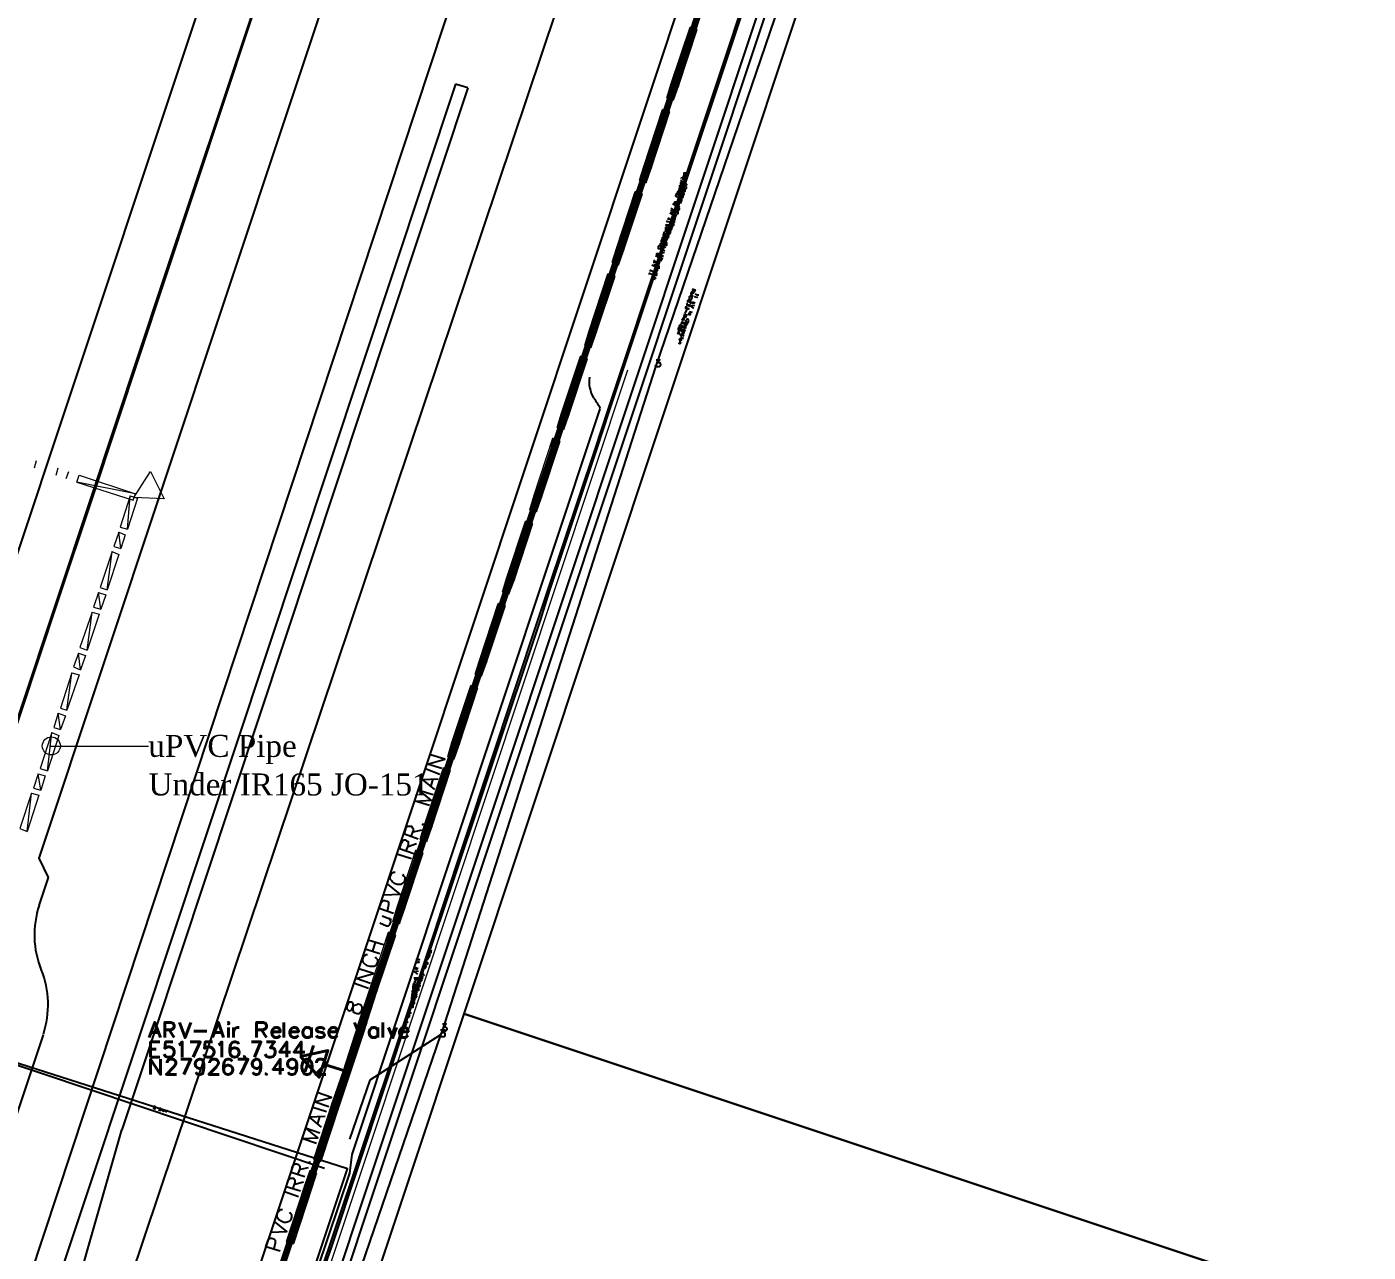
# Model space of a CAD drawing. Header units: inches. Extents: x 5 to 844, y 8 to 596.
# Drawn here: x 483.5 to 722.6, y 119.9 to 338.3 of the extents above; entities that cross this region are included whole.
import ezdxf

# ---------------------------------------------------------------- set-up
doc = ezdxf.new("R2010")
doc.units = ezdxf.units.IN
doc.header["$MEASUREMENT"] = 0
doc.layers.add('PDF_Geometry', color=7, linetype='Continuous')
doc.layers.add('PDF_Text', color=7, linetype='Continuous')
doc.styles.add('PDF Times New Roman', font='times.ttf')

msp = doc.modelspace()

# ---------------------------------------------------------------- linework, layer by layer
at = {"layer": 'PDF_Geometry', "lineweight": 25}
for points in [[(597.33, 591.67), (448.83, 145.68), (371.7, 106.98), (427.62, 274.76), (430.19, 282.47), (437.91, 279.9), (440.35, 287.61), (432.76, 290.19), (442.92, 321.04), (455.78, 359.61), (481.49, 436.75), (494.35, 475.32), (507.2, 513.89), (519.93, 552.46), (532.79, 591.03), (533.04, 591.67)], [(641.43, 591.67), (469.15, 70.85)], [(486.12, 67.9), (662, 591.67)], [(711.15, 112.49), (561.46, 162.39), (645.41, 414.77), (735.02, 384.94), (645.41, 414.77), (696.84, 569.04), (735.02, 556.32), (696.84, 569.04), (704.29, 591.67)], [(600.03, 311.01), (600.41, 310.76), (600.54, 310.88)], [(600.16, 311.27), (600.16, 311.4), (600.16, 311.27)], [(600.16, 310.76), (600.28, 311.01)], [(600.28, 311.27), (600.67, 311.14)], [(600.41, 311.66), (600.41, 311.53), (600.54, 311.53), (600.54, 311.4), (600.67, 311.4), (600.8, 311.4), (600.8, 311.53), (600.8, 311.66), (600.8, 311.78), (600.67, 311.78), (600.54, 311.78), (600.54, 311.66), (600.41, 311.66)], [(600.93, 311.91), (600.54, 312.04)], [(600.67, 312.04), (600.67, 312.17), (600.67, 312.3), (600.8, 312.3), (601.06, 312.3)], [(599.13, 308.31), (599.13, 308.18), (599.26, 308.18), (599.26, 308.06), (599.38, 308.06), (599.51, 308.06), (599.64, 308.06), (599.64, 308.18), (599.77, 308.31), (599.64, 308.31), (599.64, 308.44), (599.51, 308.44), (599.51, 308.57), (599.38, 308.57), (599.26, 308.57), (599.26, 308.44), (599.13, 308.31)], [(600.03, 308.57), (599.51, 308.7), (599.51, 308.83), (599.51, 308.96), (599.64, 308.96), (599.64, 309.08), (599.77, 309.08), (599.9, 308.96), (599.9, 308.83), (599.9, 308.7), (599.77, 308.7)], [(599.77, 309.21), (599.9, 309.6), (599.77, 309.6), (599.77, 309.47), (599.77, 309.34), (599.77, 309.21), (599.9, 309.21), (600.03, 309.34), (600.16, 309.47), (600.03, 309.6)], [(599.9, 309.86), (599.9, 309.98), (599.9, 310.11)], [(600.16, 309.73), (599.9, 309.86), (600.03, 309.86)], [(600.41, 310.5), (600.16, 310.63), (600.16, 310.5), (600.03, 310.5), (600.03, 310.37), (600.03, 310.24), (600.16, 310.24), (600.16, 310.11), (600.28, 310.11), (600.28, 310.24), (600.41, 310.24), (600.41, 310.37), (600.41, 310.5)], [(600.16, 308.57), (600.03, 308.44), (600.16, 308.44), (600.28, 308.31), (600.41, 308.31), (600.54, 308.31), (600.54, 308.44), (600.67, 308.44), (600.67, 308.57), (600.54, 308.7), (600.41, 308.7), (600.28, 308.7), (600.16, 308.7), (600.16, 308.57)], [(600.67, 308.7), (600.16, 308.83), (600.41, 308.44), (600.54, 308.96)], [(600.28, 309.08), (600.41, 309.34), (600.54, 309.08), (600.54, 309.21), (600.54, 309.34), (600.67, 309.34), (600.8, 309.21), (600.8, 309.08), (600.8, 308.96), (600.67, 308.83)], [(600.54, 309.73), (600.54, 309.6), (600.67, 309.47), (600.8, 309.47), (600.93, 309.47), (601.06, 309.6), (601.06, 309.73), (600.93, 309.86), (600.8, 309.86), (600.8, 309.98), (600.67, 309.98), (600.54, 309.86), (600.54, 309.73)], [(600.67, 310.24), (600.8, 310.63), (601.18, 310.11)], [(599.13, 306.51), (598.61, 306.77)], [(599.26, 306.77), (598.87, 306.9)], [(599, 306.9), (599, 307.03), (599, 307.16), (599.13, 307.16), (599.38, 307.16)], [(599.13, 305.74), (599.26, 306.13), (599.38, 305.87), (599.38, 306), (599.51, 306), (599.64, 306), (599.77, 306), (599.77, 305.87), (599.77, 305.74), (599.64, 305.74), (599.64, 305.61), (599.51, 305.61)], [(599.77, 306), (599.26, 306.13)], [(599.38, 306.51), (599.51, 306)], [(600.03, 306.9), (599.51, 307.03), (599.77, 306.64), (599.9, 307.16)], [(599.51, 306.26), (599.9, 306.38)], [(599.77, 307.67), (599.64, 307.41), (599.9, 307.28), (599.77, 307.41), (599.9, 307.41), (599.9, 307.54), (599.9, 307.67), (600.03, 307.67), (600.16, 307.67), (600.16, 307.54), (600.16, 307.41), (600.16, 307.28), (600.03, 307.28)], [(600.16, 306.9), (599.64, 307.16), (599.64, 307.41), (599.77, 307.41), (599.77, 307.54), (599.9, 307.54), (599.9, 307.41), (600.03, 307.41), (600.03, 307.28), (599.9, 307.03)], [(599.64, 306.26), (599.77, 306.77)], [(600.28, 307.54), (599.77, 307.8)], [(599.9, 308.06), (599.9, 308.31), (600.03, 308.06), (600.16, 308.18), (600.16, 308.31), (600.28, 308.31), (600.41, 308.18), (600.41, 308.06), (600.41, 307.93), (600.28, 307.93), (600.28, 307.8)], [(599.9, 308.18), (600.16, 307.67)], [(600.03, 307.8), (600.41, 308.06)], [(597.71, 303.43), (597.71, 303.56), (597.58, 303.68), (598.1, 303.56)], [(597.84, 303.94), (597.84, 304.07), (597.84, 304.2), (598.23, 303.94)], [(598.61, 304.84), (598.1, 305.1)], [(598.23, 305.61), (598.87, 305.61), (598.36, 306)], [(598.36, 305.36), (598.48, 304.97)], [(598.36, 303.56), (598.48, 303.94), (598.61, 303.68), (598.61, 303.81), (598.74, 303.81), (598.87, 303.81), (598.87, 303.68), (598.87, 303.56), (598.87, 303.43), (598.74, 303.43)], [(598.87, 303.17), (598.36, 303.3), (598.87, 303.43), (598.48, 303.81), (599, 303.68)], [(598.48, 305.1), (598.74, 305.23)], [(598.61, 304.07), (598.61, 304.2), (598.61, 304.33), (598.61, 304.46), (598.74, 304.46), (598.87, 304.46), (598.87, 304.33), (599, 303.94), (599.13, 304.33)], [(598.74, 304.07), (598.61, 304.2), (599.13, 304.07)], [(599.38, 304.71), (598.87, 304.84), (599.13, 304.46), (599.26, 304.84)], [(599.51, 305.36), (599, 305.48), (599.13, 305.74), (599.13, 305.87), (599.26, 305.87), (599.38, 305.87), (599.38, 305.74), (599.26, 305.36)], [(599, 305.23), (599.13, 305.48), (599.26, 305.23), (599.26, 305.36), (599.38, 305.48), (599.51, 305.48), (599.51, 305.36), (599.51, 305.23), (599.51, 305.1), (599.51, 304.97), (599.38, 304.97)], [(599, 304.58), (599.26, 305.23)], [(596.94, 301.63), (597.33, 301.5), (597.46, 301.63)], [(596.94, 301.37), (597.33, 301.24)], [(597.07, 302.01), (597.07, 302.01)], [(597.07, 301.5), (597.07, 301.76)], [(597.2, 302.01), (597.46, 301.88)], [(597.33, 302.4), (597.33, 302.27), (597.33, 302.14), (597.46, 302.14), (597.58, 302.14), (597.58, 302.27), (597.71, 302.27), (597.71, 302.4), (597.58, 302.53), (597.46, 302.53), (597.33, 302.53), (597.33, 302.4)], [(597.58, 302.78), (597.46, 302.91), (597.46, 303.04), (597.58, 303.04), (597.84, 303.04)], [(597.71, 302.66), (597.46, 302.78)], [(597.97, 300.73), (597.46, 300.98), (597.58, 301.24), (597.58, 301.37), (597.71, 301.37), (597.84, 301.37), (597.84, 301.24), (597.84, 301.11), (597.71, 300.86)], [(598.23, 301.37), (597.71, 301.63), (598.23, 301.63), (597.84, 302.01), (598.36, 301.88)], [(597.97, 302.53), (597.97, 302.4), (598.1, 302.27), (598.23, 302.27), (598.36, 302.14), (598.48, 302.27), (598.48, 302.4), (598.48, 302.53), (598.36, 302.66), (598.23, 302.66), (598.1, 302.66), (597.97, 302.53)], [(598.61, 302.53), (598.1, 302.66), (598.23, 302.91), (598.23, 303.04), (598.36, 303.04), (598.48, 303.04), (598.48, 302.91), (598.36, 302.66)], [(598.23, 303.04), (598.23, 302.91), (598.36, 302.91), (598.48, 303.04), (598.48, 303.17), (598.61, 303.17), (598.74, 303.17), (598.74, 303.04), (598.74, 302.91), (598.61, 302.78), (598.48, 302.78), (598.36, 302.91), (598.36, 303.04), (598.48, 303.17), (598.36, 303.3), (598.23, 303.3), (598.23, 303.17), (598.23, 303.04)], [(596.04, 299.06), (596.04, 298.93), (596.04, 298.8), (596.17, 298.8), (596.3, 298.8), (596.43, 298.8), (596.56, 298.93), (596.56, 299.06), (596.56, 299.19), (596.43, 299.19), (596.3, 299.31), (596.17, 299.31), (596.04, 299.19), (596.04, 299.06)], [(596.3, 299.44), (596.81, 299.31)], [(596.43, 299.44), (596.43, 299.57), (596.43, 299.7), (596.56, 299.83), (596.68, 299.7), (596.68, 299.57), (596.68, 299.44), (596.56, 299.31)], [(596.68, 299.96), (596.81, 300.34), (596.68, 300.34), (596.56, 300.21), (596.56, 300.08), (596.68, 299.96), (596.81, 299.96), (596.94, 300.08), (596.94, 300.21), (596.94, 300.34)], [(597.07, 300.47), (596.68, 300.6)], [(596.81, 300.47), (596.81, 300.6), (596.81, 300.73), (596.81, 300.86)], [(596.81, 298.93), (596.94, 299.44), (597.33, 298.93)], [(597.07, 301.24), (596.94, 301.24), (596.94, 301.11), (596.94, 300.98), (596.94, 300.86), (597.07, 300.86), (597.2, 300.98), (597.2, 301.11), (597.2, 301.24)], [(597.07, 299.7), (597.07, 299.57), (597.2, 299.44), (597.33, 299.44), (597.46, 299.44), (597.58, 299.44), (597.58, 299.57), (597.58, 299.7), (597.58, 299.83), (597.46, 299.96), (597.33, 299.96), (597.2, 299.96), (597.2, 299.83), (597.07, 299.83), (597.07, 299.7)], [(597.46, 300.08), (597.71, 300.6)], [(595.14, 296.36), (595.66, 296.36), (595.27, 296.74)], [(596.04, 297.26), (595.53, 297.51)], [(596.04, 297.51), (595.78, 297.64), (595.78, 297.77), (595.78, 297.9), (595.91, 297.9), (596.17, 297.9)], [(596.3, 296.87), (596.17, 296.87), (596.17, 297), (596.17, 297.13), (596.3, 297.13), (596.43, 297.13), (596.43, 297), (596.56, 296.61), (596.81, 297.13)], [(596.81, 297.26), (596.3, 297.39), (596.43, 297.77)], [(596.56, 298.03), (596.56, 298.16), (597.07, 298.03)], [(596.56, 297.39), (596.68, 297.64)], [(596.81, 298.41), (596.81, 298.54), (596.68, 298.67), (597.2, 298.41)], [(596.81, 297.26), (596.94, 297.64)], [(594.5, 294.17), (594.5, 294.3), (594.5, 294.43), (595.01, 294.17)], [(594.63, 294.69), (594.63, 294.81), (594.63, 294.94), (595.14, 294.69)], [(595.4, 295.59), (594.88, 295.84)], [(595.14, 295.97), (595.27, 295.59)], [(595.14, 294.04), (595.78, 294.04), (595.27, 294.3), (595.78, 294.3), (595.4, 294.69)], [(595.27, 295.84), (595.53, 295.97)], [(595.91, 294.56), (595.4, 294.81), (595.53, 295.07), (595.66, 295.2), (595.78, 295.07), (595.78, 294.94), (595.66, 294.69)], [(596.17, 295.2), (595.66, 295.46), (595.66, 295.59), (595.78, 295.71), (595.91, 295.71), (596.04, 295.71), (596.17, 295.71), (596.17, 295.59), (596.17, 295.46), (596.17, 295.2)], [(595.78, 294.94), (596.04, 295.07)], [(596.17, 295.97), (596.3, 296.49)], [(595.53, 293.27), (595.01, 293.4)], [(595.14, 293.79), (595.27, 293.27)], [(595.27, 293.53), (595.66, 293.66)], [(601.83, 289.41), (601.83, 289.54), (601.7, 289.54), (601.57, 289.41), (601.57, 289.29), (601.44, 289.29), (601.31, 289.29), (601.31, 289.41), (601.31, 289.54), (601.44, 289.67), (601.57, 289.67), (601.57, 289.54), (601.7, 289.54), (601.7, 289.41), (601.57, 289.29), (601.7, 289.16), (601.83, 289.16), (601.83, 289.29), (601.83, 289.41)], [(602.08, 289.93), (602.08, 290.06), (602.08, 290.19), (601.96, 290.19), (601.83, 290.19), (601.7, 290.19), (601.57, 290.19), (601.57, 290.06), (601.57, 289.93), (601.7, 289.8), (601.83, 289.8), (601.96, 289.8), (602.08, 289.93)], [(601.83, 291.09), (602.34, 290.83), (601.83, 290.83), (602.21, 290.31), (601.7, 290.57)], [(602.08, 291.6), (602.6, 291.47), (602.47, 291.21), (602.47, 291.09), (602.34, 291.09), (602.21, 291.21), (602.21, 291.34), (602.34, 291.6)], [(602.86, 290.19), (602.98, 290.06), (602.47, 290.19)], [(603.11, 290.7), (603.11, 290.57), (603.11, 290.44), (602.6, 290.7)], [(600.54, 287.1), (601.06, 286.97), (600.93, 286.71), (600.93, 286.59), (600.8, 286.59), (600.67, 286.59), (600.67, 286.71), (600.8, 287.1)], [(601.06, 287.87), (600.8, 287.23)], [(601.44, 288.26), (601.44, 288), (601.31, 288.13), (601.18, 288.13), (601.18, 288), (601.06, 288), (600.93, 288.13), (600.93, 288.26), (600.93, 288.39), (601.06, 288.39), (601.06, 288.51)], [(601.7, 288.9), (601.57, 288.51), (601.44, 288.77), (601.44, 288.64), (601.31, 288.64), (601.18, 288.64), (601.18, 288.77), (601.18, 288.9), (601.18, 289.03), (601.31, 289.03)], [(601.7, 287.36), (601.7, 287.23), (601.7, 287.1), (601.7, 286.97), (601.57, 286.97), (601.31, 287.1)], [(601.44, 287.36), (601.83, 287.23)], [(601.57, 287.61), (602.08, 287.49)], [(602.47, 288.64), (601.83, 288.51), (602.34, 288.13)], [(602.21, 289.16), (601.96, 289.03)], [(602.08, 289.29), (602.6, 289.16)], [(602.34, 288.9), (602.21, 289.29)], [(599.9, 284.14), (599.77, 284.27), (599.77, 284.4), (599.9, 284.53), (600.03, 284.53), (600.16, 284.53), (600.16, 284.4), (600.16, 284.27), (600.03, 284.14), (599.9, 284.14), (599.77, 284.14), (599.64, 284.27), (599.64, 284.4), (599.64, 284.53), (599.64, 284.66), (599.77, 284.66)], [(600.28, 284.91), (600.28, 285.04), (600.16, 285.17), (600.03, 285.17), (599.9, 285.17), (599.9, 285.04), (599.77, 285.04), (599.77, 284.91), (599.9, 284.79), (600.03, 284.79), (600.16, 284.79), (600.28, 284.79), (600.28, 284.91)], [(600.03, 285.56), (600.54, 285.43), (600.28, 285.81), (600.16, 285.3)], [(600.54, 286.2), (600.16, 286.07)], [(600.28, 286.46), (600.8, 286.33)], [(600.67, 285.94), (600.54, 286.46)], [(600.8, 284.91), (600.67, 284.53), (600.8, 284.53), (600.93, 284.66), (600.93, 284.79), (600.93, 284.91), (600.8, 284.91), (600.67, 284.91), (600.54, 284.91), (600.54, 284.79), (600.54, 284.66)], [(600.67, 285.69), (601.18, 285.43), (601.06, 285.43)], [(601.18, 285.43), (601.18, 285.3), (601.06, 285.3), (601.06, 285.17), (600.93, 285.17), (600.8, 285.17), (600.8, 285.3), (600.8, 285.43), (600.8, 285.56), (600.93, 285.56)], [(601.57, 285.94), (601.44, 286.07), (601.31, 286.2), (601.18, 286.2), (601.06, 286.07), (600.93, 285.94), (600.93, 285.81), (601.06, 285.81), (601.06, 285.69), (601.18, 285.69), (601.31, 285.69), (601.44, 285.69), (601.44, 285.81), (601.57, 285.94)], [(599.38, 283.76), (599.9, 283.63), (599.64, 284.01), (599.51, 283.5)], [(599.9, 282.21), (600.03, 282.09), (600.03, 281.96), (599.9, 281.83), (599.64, 281.96)], [(600.16, 282.6), (600.16, 282.73), (600.03, 282.73), (599.9, 282.73), (599.77, 282.6), (599.9, 282.47), (599.9, 282.34), (600.03, 282.34), (600.16, 282.47), (600.16, 282.6)], [(599.77, 282.21), (600.03, 282.21)], [(600.67, 283.24), (600.16, 283.37), (600.03, 283.37), (600.03, 283.24)], [(600.28, 282.99), (600.03, 282.99)], [(600.16, 283.76), (600.54, 283.63), (600.54, 283.76), (600.67, 283.76), (600.67, 283.89), (600.54, 284.01), (600.41, 284.01), (600.28, 284.01), (600.28, 283.89), (600.28, 283.76), (600.28, 283.63)], [(600.41, 284.4), (600.8, 284.4)], [(600.54, 283.37), (600.41, 283.11)], [(600.54, 282.86), (600.41, 282.86), (600.54, 282.86)], [(600.67, 284.4), (600.8, 284.27), (600.8, 284.14), (600.67, 284.14)], [(557.47, 206.1), (554.9, 206.88), (557.99, 207.78), (555.42, 208.55)], [(557.47, 206.1), (554.9, 206.88), (557.99, 207.78), (555.42, 208.55)], [(557.09, 205.08), (554.64, 205.98)], [(557.09, 205.08), (554.64, 205.98)], [(556.19, 202.38), (554, 204.18), (556.83, 204.3)], [(556.19, 202.38), (554, 204.18), (556.83, 204.3)], [(555.54, 203.02), (555.93, 204.3)], [(555.54, 203.02), (555.93, 204.3)], [(555.29, 199.55), (552.72, 200.32), (555.54, 200.45), (553.36, 202.25), (555.93, 201.48)], [(555.29, 199.55), (552.72, 200.32), (555.54, 200.45), (553.36, 202.25), (555.93, 201.48)], [(553.87, 196.2), (554, 196.08), (554.13, 196.2), (554.13, 196.33)], [(553.87, 196.2), (554, 196.08), (554.13, 196.2), (554.13, 196.33)], [(553.23, 193.5), (550.79, 194.4), (551.04, 195.43), (551.3, 195.82), (551.56, 195.82), (551.82, 195.82), (552.07, 195.82), (552.2, 195.56), (552.33, 195.43), (552.33, 195.05), (551.94, 194.02)], [(553.23, 193.5), (550.79, 194.4), (551.04, 195.43), (551.3, 195.82), (551.56, 195.82), (551.82, 195.82), (552.07, 195.82), (552.2, 195.56), (552.33, 195.43), (552.33, 195.05), (551.94, 194.02)], [(552.2, 194.79), (553.87, 195.18)], [(552.2, 194.79), (553.87, 195.18)], [(552.46, 190.93), (549.89, 191.83), (550.27, 192.86), (550.53, 193.25), (550.66, 193.38), (550.92, 193.38), (551.17, 193.25), (551.43, 193.12), (551.43, 192.86), (551.43, 192.48), (551.04, 191.45)], [(552.46, 190.93), (549.89, 191.83), (550.27, 192.86), (550.53, 193.25), (550.66, 193.38), (550.92, 193.38), (551.17, 193.25), (551.43, 193.12), (551.43, 192.86), (551.43, 192.48), (551.04, 191.45)], [(551.43, 192.22), (552.97, 192.73)], [(551.43, 192.22), (552.97, 192.73)], [(552.07, 190.03), (549.63, 190.8)], [(552.07, 190.03), (549.63, 190.8)], [(549.12, 187.59), (548.86, 187.59), (548.6, 187.46), (548.34, 187.2), (548.22, 186.82), (548.22, 186.43), (548.47, 186.18), (548.6, 185.92), (548.99, 185.66), (549.5, 185.53), (549.89, 185.53), (550.27, 185.53), (550.53, 185.66), (550.79, 185.92), (550.92, 186.43), (550.92, 186.69), (550.66, 186.95), (550.53, 187.2)], [(549.12, 187.59), (548.86, 187.59), (548.6, 187.46), (548.34, 187.2), (548.22, 186.82), (548.22, 186.43), (548.47, 186.18), (548.6, 185.92), (548.99, 185.66), (549.5, 185.53), (549.89, 185.53), (550.27, 185.53), (550.53, 185.66), (550.79, 185.92), (550.92, 186.43), (550.92, 186.69), (550.66, 186.95), (550.53, 187.2)], [(547.19, 183.61), (550.02, 183.73), (547.83, 185.53)], [(547.19, 183.61), (550.02, 183.73), (547.83, 185.53)], [(548.86, 180.26), (546.29, 181.16), (546.67, 182.19), (546.93, 182.45), (547.06, 182.58), (547.32, 182.58), (547.7, 182.45), (547.96, 182.32), (547.96, 182.19), (547.96, 181.81), (547.7, 180.65)], [(548.86, 180.26), (546.29, 181.16), (546.67, 182.19), (546.93, 182.45), (547.06, 182.58), (547.32, 182.58), (547.7, 182.45), (547.96, 182.32), (547.96, 182.19), (547.96, 181.81), (547.7, 180.65)], [(546.42, 178.59), (547.57, 178.08), (547.96, 178.08), (548.22, 178.33), (548.34, 178.72), (548.34, 178.98), (548.09, 179.49)], [(546.42, 178.59), (547.57, 178.08), (547.96, 178.08), (548.22, 178.33), (548.34, 178.72), (548.34, 178.98), (548.09, 179.49)], [(546.8, 179.88), (548.47, 179.23)], [(546.8, 179.88), (548.47, 179.23)], [(544.49, 175.51), (547.06, 174.73)], [(544.49, 175.51), (547.06, 174.73)], [(545.13, 173.45), (545.64, 175.12)], [(545.13, 173.45), (545.64, 175.12)], [(544.23, 172.93), (543.97, 172.93), (543.72, 172.81), (543.46, 172.55), (543.33, 172.03), (543.33, 171.78), (543.46, 171.52), (543.72, 171.26), (544.1, 171.01), (544.62, 170.88), (545, 170.88), (545.39, 170.88), (545.64, 171.01), (545.9, 171.26), (546.03, 171.65), (546.03, 172.03), (545.77, 172.29), (545.64, 172.55)], [(544.23, 172.93), (543.97, 172.93), (543.72, 172.81), (543.46, 172.55), (543.33, 172.03), (543.33, 171.78), (543.46, 171.52), (543.72, 171.26), (544.1, 171.01), (544.62, 170.88), (545, 170.88), (545.39, 170.88), (545.64, 171.01), (545.9, 171.26), (546.03, 171.65), (546.03, 172.03), (545.77, 172.29), (545.64, 172.55)], [(546.42, 173.06), (543.97, 173.83)], [(546.42, 173.06), (543.97, 173.83)], [(553.36, 172.16), (553.36, 172.16), (553.49, 172.03), (552.84, 172.03)], [(555.16, 172.16), (554.64, 172.42)], [(554.9, 173.19), (555.03, 173.19), (554.9, 173.19)], [(555.16, 172.93), (555.03, 172.81), (554.9, 172.68), (555.03, 172.55), (555.16, 172.55), (555.29, 172.55), (555.29, 172.68), (555.29, 172.81)], [(555.03, 172.93), (555.42, 172.81)], [(555.16, 173.83), (555.67, 173.58)], [(555.16, 173.19), (555.42, 173.06)], [(555.42, 173.71), (555.29, 173.71), (555.29, 173.58), (555.29, 173.45), (555.29, 173.32), (555.42, 173.32), (555.54, 173.32), (555.54, 173.45), (555.54, 173.58), (555.54, 173.71)], [(544.74, 167.79), (542.17, 168.69), (545.26, 169.59), (542.82, 170.36)], [(544.74, 167.79), (542.17, 168.69), (545.26, 169.59), (542.82, 170.36)], [(553.23, 169.98), (552.59, 169.85), (553.1, 169.46)], [(552.72, 170.62), (553.23, 170.49)], [(552.97, 170.49), (552.72, 170.23)], [(553.23, 171.65), (553.36, 171.65), (553.36, 171.52), (552.84, 171.52)], [(553.1, 170.23), (552.84, 170.62)], [(553.74, 169.98), (554.39, 169.21)], [(554.64, 170.49), (554.13, 170.88), (554.77, 170.88)], [(554.39, 170.62), (554.52, 170.88)], [(554.64, 171.52), (554.52, 171.39), (554.52, 171.26), (554.64, 171.26), (554.77, 171.39), (554.77, 171.52), (554.9, 171.52), (554.9, 171.39), (554.9, 171.26), (554.77, 171.13)], [(544.36, 166.89), (541.92, 167.79)], [(544.36, 166.89), (541.92, 167.79)], [(552.72, 167.53), (552.72, 167.66), (552.59, 167.79), (552.46, 167.79), (552.46, 167.66), (552.33, 167.66), (552.33, 167.53), (552.33, 167.41), (552.46, 167.41), (552.59, 167.28), (552.59, 167.41), (552.72, 167.41), (552.72, 167.53)], [(552.46, 168.82), (553.1, 168.82), (552.97, 168.43), (552.84, 168.31), (552.72, 168.43), (552.72, 168.56), (552.72, 168.82)], [(552.46, 168.18), (552.84, 168.18)], [(552.59, 168.18), (552.72, 168.18), (552.72, 168.05), (552.72, 167.92)], [(553.23, 167.92), (553.62, 167.79), (553.74, 167.92)], [(553.36, 167.53), (553.23, 167.53), (553.23, 167.41), (553.23, 167.28), (553.23, 167.15), (553.36, 167.15), (553.49, 167.28), (553.62, 167.41), (553.49, 167.53)], [(553.36, 167.79), (553.36, 168.05)], [(553.62, 168.18), (553.74, 168.56), (553.62, 168.56), (553.49, 168.43), (553.49, 168.31), (553.49, 168.18), (553.62, 168.18), (553.74, 168.18), (553.87, 168.31), (553.87, 168.43)], [(553.62, 169.21), (554.13, 168.95)], [(553.87, 169.08), (553.74, 169.08), (553.74, 168.95), (553.74, 168.82), (553.74, 168.69), (553.87, 168.69), (554, 168.69), (554, 168.82), (554, 168.95), (554, 169.08)], [(552.33, 165.48), (552.33, 165.09), (552.46, 165.09), (552.46, 165.22), (552.46, 165.35), (552.33, 165.35), (552.33, 165.48), (552.2, 165.48), (552.2, 165.35), (552.07, 165.35), (552.07, 165.22), (552.07, 165.09), (552.2, 165.09)], [(552.72, 167.15), (552.2, 167.15)], [(552.59, 166.38), (552.46, 166.51), (552.33, 166.51), (552.2, 166.51), (552.2, 166.38), (552.2, 166.25), (552.33, 166.25), (552.33, 166.12), (552.46, 166.12), (552.59, 166.25), (552.59, 166.38)], [(552.46, 165.61), (552.46, 165.73), (552.46, 165.86), (552.46, 165.99), (552.46, 165.86), (552.33, 165.86), (552.33, 165.73), (552.33, 165.61), (552.2, 165.61), (552.2, 165.73), (552.2, 165.86), (552.2, 165.99)], [(552.59, 167.15), (552.59, 167.02), (552.72, 167.02), (552.59, 166.89), (552.59, 166.76), (552.46, 166.76), (552.33, 166.76), (552.33, 166.89), (552.33, 167.02), (552.33, 167.15)], [(552.33, 164.83), (552.33, 164.96), (552.46, 164.96), (552.46, 165.09), (552.59, 165.09), (552.72, 164.96)], [(552.59, 165.99), (552.97, 165.86), (553.1, 165.99)], [(552.72, 165.61), (552.59, 165.61), (552.59, 165.48), (552.59, 165.35), (552.72, 165.35), (552.72, 165.48), (552.84, 165.61), (552.97, 165.61), (552.97, 165.48), (552.84, 165.35), (552.84, 165.22), (552.72, 165.22)], [(552.72, 165.86), (552.72, 166.12)], [(552.84, 166.25), (552.84, 166.38), (552.84, 166.51)], [(553.1, 166.12), (552.84, 166.25), (552.97, 166.25)], [(552.97, 166.63), (553.23, 166.63), (553.36, 166.63), (553.36, 166.76), (553.36, 166.89), (553.1, 167.02)], [(540.5, 163.68), (540.5, 163.29), (540.76, 163.03), (541.02, 162.91), (541.27, 163.03), (541.4, 163.16), (541.66, 163.68), (541.92, 163.93), (542.3, 164.06), (542.56, 164.19), (542.94, 164.06), (543.07, 163.81), (543.2, 163.68), (543.2, 163.29), (543.07, 162.78), (542.82, 162.52), (542.69, 162.39), (542.3, 162.39), (542.04, 162.52), (541.79, 162.65), (541.66, 163.03), (541.66, 163.42), (541.66, 163.93), (541.66, 164.19), (541.4, 164.45), (541.14, 164.45), (540.89, 164.45), (540.63, 164.06), (540.5, 163.68)], [(540.5, 163.68), (540.5, 163.29), (540.76, 163.03), (541.02, 162.91), (541.27, 163.03), (541.4, 163.16), (541.66, 163.68), (541.92, 163.93), (542.3, 164.06), (542.56, 164.19), (542.94, 164.06), (543.07, 163.81), (543.2, 163.68), (543.2, 163.29), (543.07, 162.78), (542.82, 162.52), (542.69, 162.39), (542.3, 162.39), (542.04, 162.52), (541.79, 162.65), (541.66, 163.03), (541.66, 163.42), (541.66, 163.93), (541.66, 164.19), (541.4, 164.45), (541.14, 164.45), (540.89, 164.45), (540.63, 164.06), (540.5, 163.68)], [(551.3, 162.52), (551.94, 162.52), (551.56, 162.91)], [(552.07, 164.06), (551.94, 164.06), (551.94, 163.93), (551.82, 163.93), (551.82, 163.81), (551.82, 163.68), (551.94, 163.55), (552.07, 163.55), (552.2, 163.55), (552.33, 163.55), (552.33, 163.68), (552.33, 163.81), (552.33, 163.93)], [(552.59, 164.45), (551.94, 164.45)], [(552.33, 164.45), (552.33, 164.58), (552.33, 164.71), (552.33, 164.83), (552.2, 164.83), (552.07, 164.83), (552.07, 164.71), (552.07, 164.58), (552.07, 164.45)], [(552.2, 164.32), (552.2, 164.19), (552.33, 164.19), (552.46, 164.19), (552.59, 164.32), (552.59, 164.45), (552.46, 164.45), (552.46, 164.58), (552.33, 164.58), (552.2, 164.45), (552.2, 164.32)], [(552.72, 164.71), (552.33, 164.83), (552.46, 164.71)], [(511.7, 12.87), (561.46, 162.39), (711.15, 112.49)], [(550.79, 160.33), (550.79, 160.46), (550.79, 160.59), (551.17, 160.33)], [(550.92, 160.85), (550.92, 160.98), (550.92, 161.11), (551.43, 160.85)], [(551.69, 161.75), (551.17, 162.01)], [(551.43, 162.13), (551.56, 161.75)], [(551.56, 162.01), (551.82, 162.13)], [(537.29, 145.81), (534.72, 146.71), (537.8, 147.48), (535.23, 148.38)], [(537.29, 145.81), (534.72, 146.71), (537.8, 147.48), (535.23, 148.38)], [(506.17, 145.81), (506.17, 145.81), (506.17, 145.94), (506.3, 145.94), (506.43, 145.81), (506.43, 145.68), (506.3, 145.68), (506.05, 145.55), (506.43, 145.42)], [(507.07, 145.68), (507.07, 145.16), (507.33, 145.55), (507.33, 145.16), (507.59, 145.42)], [(507.59, 145.04), (507.85, 145.29), (507.97, 144.91)], [(507.72, 145.16), (507.97, 145.04)], [(508.23, 145.29), (508.36, 145.04), (508.62, 145.16)], [(508.36, 145.04), (508.23, 144.78)], [(536, 142.21), (533.82, 144.01), (536.64, 144.14)], [(536, 142.21), (533.82, 144.01), (536.64, 144.14)], [(536.9, 144.91), (534.46, 145.68)], [(536.9, 144.91), (534.46, 145.68)], [(535.36, 142.85), (535.74, 144.01)], [(535.36, 142.85), (535.74, 144.01)], [(535.1, 139.25), (532.53, 140.15), (535.36, 140.28), (533.17, 142.08), (535.74, 141.18)], [(535.1, 139.25), (532.53, 140.15), (535.36, 140.28), (533.17, 142.08), (535.74, 141.18)], [(533.04, 133.34), (530.6, 134.11), (530.86, 135.26), (531.12, 135.52), (531.37, 135.65), (531.63, 135.65), (531.89, 135.52), (532.02, 135.39), (532.14, 135.26), (532.14, 134.75), (531.76, 133.72)], [(533.04, 133.34), (530.6, 134.11), (530.86, 135.26), (531.12, 135.52), (531.37, 135.65), (531.63, 135.65), (531.89, 135.52), (532.02, 135.39), (532.14, 135.26), (532.14, 134.75), (531.76, 133.72)], [(532.02, 134.62), (533.69, 135.01)], [(532.02, 134.62), (533.69, 135.01)], [(533.69, 136.04), (533.82, 135.91), (533.94, 135.91), (533.94, 136.04)], [(533.69, 136.04), (533.82, 135.91), (533.94, 135.91), (533.94, 136.04)], [(532.27, 130.76), (529.7, 131.54), (530.09, 132.69), (530.34, 132.95), (530.47, 133.08), (530.73, 133.08), (530.99, 133.08), (531.24, 132.82), (531.24, 132.69), (531.24, 132.31), (530.86, 131.15)], [(532.27, 130.76), (529.7, 131.54), (530.09, 132.69), (530.34, 132.95), (530.47, 133.08), (530.73, 133.08), (530.99, 133.08), (531.24, 132.82), (531.24, 132.69), (531.24, 132.31), (530.86, 131.15)], [(531.24, 132.05), (532.79, 132.44)], [(531.24, 132.05), (532.79, 132.44)], [(531.89, 129.74), (529.44, 130.64)], [(531.89, 129.74), (529.44, 130.64)], [(529.06, 127.42), (528.67, 127.42), (528.42, 127.17), (528.16, 127.04), (528.03, 126.52), (528.03, 126.27), (528.29, 125.88), (528.42, 125.75), (528.8, 125.49), (529.32, 125.24), (529.7, 125.24), (530.09, 125.37), (530.34, 125.49), (530.6, 125.75), (530.73, 126.14), (530.73, 126.52), (530.47, 126.78), (530.34, 127.04)], [(529.06, 127.42), (528.67, 127.42), (528.42, 127.17), (528.16, 127.04), (528.03, 126.52), (528.03, 126.27), (528.29, 125.88), (528.42, 125.75), (528.8, 125.49), (529.32, 125.24), (529.7, 125.24), (530.09, 125.37), (530.34, 125.49), (530.6, 125.75), (530.73, 126.14), (530.73, 126.52), (530.47, 126.78), (530.34, 127.04)], [(527, 123.44), (529.83, 123.57), (527.65, 125.37)], [(527, 123.44), (529.83, 123.57), (527.65, 125.37)], [(528.67, 120.09), (526.1, 120.87), (526.49, 122.02), (526.75, 122.28), (526.87, 122.41), (527.13, 122.41), (527.52, 122.28), (527.77, 122.02), (527.77, 121.89), (527.77, 121.51), (527.52, 120.48)], [(528.67, 120.09), (526.1, 120.87), (526.49, 122.02), (526.75, 122.28), (526.87, 122.41), (527.13, 122.41), (527.52, 122.28), (527.77, 122.02), (527.77, 121.89), (527.77, 121.51), (527.52, 120.48)]]:
    msp.add_lwpolyline(points, dxfattribs=at)
at = {"layer": 'PDF_Geometry', "color": 252, "lineweight": 20, "true_color": 0x989898}
for points in [[(533.04, 591.67), (532.79, 591.03), (519.93, 552.46), (507.2, 513.89), (494.35, 475.32), (481.49, 436.75), (455.78, 359.61), (442.92, 321.04), (432.76, 290.19), (440.35, 287.61), (437.91, 279.9), (430.19, 282.47), (427.62, 274.76), (371.7, 106.98), (448.83, 145.68), (597.33, 591.67)], [(704.29, 591.67), (696.84, 569.04), (645.41, 414.76), (561.46, 162.39), (511.7, 12.87)]]:
    msp.add_lwpolyline(points, dxfattribs=at)
at = {"layer": 'PDF_Geometry', "color": 30, "lineweight": 25}
for points in [[(457.96, 143.36), (458.35, 144.52), (467.22, 171.01), (469.79, 178.59), (472.23, 186.18), (482.39, 216.65), (494.99, 254.57), (507.59, 292.5), (518.65, 325.54), (531.24, 363.47), (541.4, 393.81), (551.43, 424.28), (564.16, 462.21), (579.2, 507.72), (592.18, 546.8), (607.23, 591.67)], [(607.36, 591.67), (592.31, 546.8), (579.33, 507.72), (564.16, 462.21), (551.56, 424.15), (541.4, 393.81), (531.37, 363.47), (518.65, 325.54), (507.72, 292.5), (495.12, 254.57), (482.52, 216.52), (472.36, 186.18), (469.79, 178.59), (467.35, 171.01), (458.48, 144.39), (458.09, 143.24)], [(458.09, 143.24), (458.48, 144.39), (467.35, 170.88), (469.92, 178.59), (472.49, 186.18), (482.52, 216.52), (495.25, 254.57), (507.85, 292.5), (518.77, 325.41), (531.37, 363.47), (541.53, 393.81), (551.69, 424.15), (564.29, 462.21), (579.33, 507.59), (592.44, 546.67), (607.48, 591.67)]]:
    msp.add_lwpolyline(points, dxfattribs=at)
at = {"layer": 'PDF_Geometry', "color": 252, "lineweight": 25, "true_color": 0x989898}
for points in [[(619.18, 591.67), (485.6, 190.16), (487.28, 186.69), (485.6, 181.68)], [(682.69, 591.67), (542.82, 171.13)], [(559.91, 328.11), (503.86, 159.43)], [(562.1, 327.47), (559.91, 328.11)], [(562.1, 327.47), (506.05, 158.66), (500.39, 141.69)], [(542.82, 171.13), (490.1, 12.87)], [(486.38, 158.66), (466.19, 98.11)], [(503.86, 159.43), (468.89, 54.4)], [(474.68, 51.83), (500.39, 141.69)]]:
    msp.add_lwpolyline(points, dxfattribs=at)
at = {"layer": 'PDF_Geometry', "color": 3, "lineweight": 25}
for points in [[(697.35, 591.67), (690.54, 571.1), (681.02, 542.94), (639.11, 416.95), (555.16, 164.58), (548.34, 144.26), (504.63, 12.87)], [(698.77, 591.67), (682.31, 542.43), (549.63, 143.75), (506.05, 12.87)], [(638.73, 404.22), (595.53, 277.71), (557.47, 159.18), (557.21, 158.66)], [(501.42, 12.87), (503.86, 20.07), (504.37, 21.48), (510.03, 38.71), (511.06, 41.54), (519.67, 67.25), (520.7, 70.6), (536.64, 118.68), (537.54, 121.25), (556.19, 177.05), (557.47, 180.91), (574.7, 232.85), (576.37, 237.86), (584.86, 263.19), (587.04, 269.87), (597.46, 301.11), (599.13, 306.13), (619.83, 368.48)], [(501.8, 12.87), (504.25, 20.07), (504.63, 21.48), (510.42, 38.58), (511.32, 41.41), (519.93, 67.25), (521.09, 70.47), (537.03, 118.55), (537.93, 121.12), (556.44, 176.92), (557.73, 180.78), (575.09, 232.72), (576.63, 237.73), (585.11, 263.06), (587.3, 269.74), (597.71, 300.98), (599.38, 306), (620.21, 368.35)], [(595.66, 279), (596.3, 279), (595.91, 278.49), (596.17, 278.49), (596.3, 278.49), (596.3, 278.36), (596.43, 278.23), (596.43, 278.1), (596.3, 277.84), (596.17, 277.71), (596.04, 277.71), (595.78, 277.71), (595.66, 277.71), (595.53, 277.84), (595.53, 277.97)], [(585.63, 270.26), (541.4, 137.32), (541.02, 133.98), (518, 65.71), (518.52, 59.41)], [(557.6, 160.59), (558.24, 160.59), (557.86, 160.08), (558.11, 160.08), (558.24, 159.95), (558.37, 159.69), (558.37, 159.56), (558.24, 159.43), (558.11, 159.31), (557.99, 159.18), (557.73, 159.18), (557.6, 159.31), (557.47, 159.31), (557.47, 159.43)], [(500, 12.87), (540.63, 134.75), (467.09, 158.28)], [(557.21, 158.66), (520.83, 52.47)], [(557.21, 159.56), (557.99, 159.56), (557.6, 159.05), (557.73, 159.05), (557.86, 159.05), (557.99, 158.92), (557.99, 158.79), (557.99, 158.66), (557.99, 158.41), (557.86, 158.28), (557.6, 158.28), (557.47, 158.28), (557.21, 158.28), (557.21, 158.41), (557.09, 158.53)]]:
    msp.add_lwpolyline(points, dxfattribs=at)
at = {"layer": 'PDF_Geometry', "color": 3, "lineweight": 90}
for points in [[(686.81, 591.67), (681.02, 574.31), (629.6, 420.04), (543.07, 159.95), (540.5, 152.11)], [(494.09, 12.87), (540.5, 152.11)]]:
    msp.add_lwpolyline(points, dxfattribs=at)
at = {"layer": 'PDF_Geometry', "color": 3, "lineweight": 0}
for points in [[(601.7, 338.27), (599.64, 327.73), (598.36, 328.24), (601.7, 338.27)], [(602.98, 337.88), (601.7, 338.27), (599.64, 327.73), (602.98, 337.88)], [(598.36, 328.24), (598.74, 325.28), (597.58, 325.67), (598.36, 328.24)], [(599.64, 327.73), (598.36, 328.24), (598.74, 325.28), (599.64, 327.73)], [(596.81, 323.61), (594.76, 313.07), (593.47, 313.46), (596.81, 323.61)], [(598.1, 323.23), (596.81, 323.61), (594.76, 313.07), (598.1, 323.23)], [(593.47, 313.46), (593.86, 310.5), (592.7, 311.01), (593.47, 313.46)], [(594.76, 313.07), (593.47, 313.46), (593.86, 310.5), (594.76, 313.07)], [(591.93, 308.96), (589.87, 298.41), (588.58, 298.8), (591.93, 308.96)], [(593.21, 308.57), (591.93, 308.96), (589.87, 298.41), (593.21, 308.57)], [(588.58, 298.8), (588.97, 295.84), (587.81, 296.36), (588.58, 298.8)], [(589.87, 298.41), (588.58, 298.8), (588.97, 295.84), (589.87, 298.41)], [(587.04, 294.3), (584.99, 283.76), (583.7, 284.14), (587.04, 294.3)], [(588.33, 293.91), (587.04, 294.3), (584.99, 283.76), (588.33, 293.91)], [(583.7, 284.14), (584.09, 281.19), (582.93, 281.57), (583.7, 284.14)], [(584.99, 283.76), (583.7, 284.14), (584.09, 281.19), (584.99, 283.76)], [(582.16, 279.64), (580.1, 269.1), (578.81, 269.49), (582.16, 279.64)], [(583.44, 279.13), (582.16, 279.64), (580.1, 269.1), (583.44, 279.13)], [(578.81, 269.49), (579.2, 266.53), (578.04, 266.92), (578.81, 269.49)], [(580.1, 269.1), (578.81, 269.49), (579.2, 266.53), (580.1, 269.1)], [(577.27, 264.99), (575.21, 254.44), (573.93, 254.83), (577.27, 264.99)], [(578.56, 264.47), (577.27, 264.99), (575.21, 254.44), (578.56, 264.47)], [(573.93, 254.83), (574.31, 251.87), (573.16, 252.26), (573.93, 254.83)], [(575.21, 254.44), (573.93, 254.83), (574.31, 251.87), (575.21, 254.44)], [(572.39, 250.2), (570.33, 239.66), (569.04, 240.17), (572.39, 250.2)], [(573.67, 249.82), (572.39, 250.2), (570.33, 239.66), (573.67, 249.82)], [(569.04, 240.17), (569.43, 237.22), (568.27, 237.6), (569.04, 240.17)], [(570.33, 239.66), (569.04, 240.17), (569.43, 237.22), (570.33, 239.66)], [(567.5, 235.55), (565.44, 225), (564.16, 225.39), (567.5, 235.55)], [(568.79, 235.16), (567.5, 235.55), (565.44, 225), (568.79, 235.16)], [(564.16, 225.39), (564.54, 222.56), (563.39, 222.95), (564.16, 225.39)], [(565.44, 225), (564.16, 225.39), (564.54, 222.56), (565.44, 225)], [(562.61, 220.89), (560.56, 210.35), (559.27, 210.73), (562.61, 220.89)], [(563.9, 220.5), (562.61, 220.89), (560.56, 210.35), (563.9, 220.5)], [(559.27, 210.73), (559.66, 207.78), (558.5, 208.29), (559.27, 210.73)], [(560.56, 210.35), (559.27, 210.73), (559.66, 207.78), (560.56, 210.35)], [(557.73, 206.23), (555.67, 195.69), (554.39, 196.08), (557.73, 206.23)], [(559.01, 205.85), (557.73, 206.23), (555.67, 195.69), (559.01, 205.85)], [(554.39, 196.08), (554.77, 193.12), (553.62, 193.5), (554.39, 196.08)], [(555.67, 195.69), (554.39, 196.08), (554.77, 193.12), (555.67, 195.69)], [(552.84, 191.58), (550.79, 181.03), (549.5, 181.42), (552.84, 191.58)], [(554.13, 191.06), (552.84, 191.58), (550.79, 181.03), (554.13, 191.06)], [(549.5, 181.42), (549.89, 178.46), (548.73, 178.85), (549.5, 181.42)], [(550.79, 181.03), (549.5, 181.42), (549.89, 178.46), (550.79, 181.03)], [(547.96, 176.92), (545.9, 166.38), (544.62, 166.76), (547.96, 176.92)], [(549.24, 176.41), (547.96, 176.92), (545.9, 166.38), (549.24, 176.41)], [(544.62, 166.76), (543.72, 159.69), (542.43, 160.21), (544.62, 166.76)], [(545.9, 166.38), (544.62, 166.76), (543.72, 159.69), (545.9, 166.38)], [(539.86, 152.24), (541.14, 151.85), (542.43, 160.21), (539.86, 152.24)], [(541.14, 151.85), (542.43, 160.21), (543.72, 159.69), (541.14, 151.85)], [(543.72, 159.69), (542.43, 160.21)], [(537.93, 146.58), (539.22, 146.19), (539.86, 152.24), (537.93, 146.58)], [(539.22, 146.19), (539.86, 152.24), (541.14, 151.85), (539.22, 146.19)], [(539.86, 152.24), (541.14, 151.85)], [(534.59, 136.42), (535.87, 136.04), (537.93, 146.58), (534.59, 136.42)], [(535.87, 136.04), (537.93, 146.58), (539.22, 146.19), (535.87, 136.04)], [(533.04, 131.92), (534.33, 131.54), (533.94, 134.49), (533.04, 131.92)], [(534.33, 131.54), (533.94, 134.49), (535.1, 133.98), (534.33, 131.54)], [(529.7, 121.77), (530.99, 121.38), (533.04, 131.92), (529.7, 121.77)], [(530.99, 121.38), (533.04, 131.92), (534.33, 131.54), (530.99, 121.38)]]:
    msp.add_lwpolyline(points, dxfattribs=at)
at = {"layer": 'PDF_Geometry', "color": 1, "lineweight": 20}
msp.add_lwpolyline([(518.26, 59.54), (553.36, 165.09), (590.64, 277.2)], dxfattribs=at)
at = {"layer": 'PDF_Geometry', "color": 1, "lineweight": 0}
for points in [[(484.83, 259.72), (485.22, 261)], [(486.76, 259.07), (487.15, 260.36)], [(488.69, 258.43), (489.08, 259.72)], [(490.49, 257.79), (491, 259.07)], [(502.83, 255.09), (492.42, 257.14), (492.8, 258.43), (502.83, 255.09)], [(502.45, 253.93), (502.83, 255.09), (492.42, 257.14), (502.45, 253.93)], [(500.13, 249.17), (501.42, 248.79), (501.93, 254.7), (500.13, 249.17)], [(501.42, 248.79), (501.93, 254.7), (503.22, 254.32), (501.42, 248.79)], [(498.98, 245.7), (500.26, 245.32), (499.88, 248.27), (498.98, 245.7)], [(500.26, 245.32), (499.88, 248.27), (501.03, 247.76), (500.26, 245.32)], [(496.53, 238.37), (497.82, 237.99), (498.72, 244.8), (496.53, 238.37)], [(497.82, 237.99), (498.72, 244.8), (499.88, 244.29), (497.82, 237.99)], [(495.38, 234.9), (496.66, 234.52), (496.28, 237.47), (495.38, 234.9)], [(496.66, 234.52), (496.28, 237.47), (497.56, 237.09), (496.66, 234.52)], [(492.93, 227.7), (494.22, 227.19), (495.12, 234), (492.93, 227.7)], [(494.22, 227.19), (495.12, 234), (496.4, 233.62), (494.22, 227.19)], [(491.78, 224.23), (493.06, 223.72), (492.68, 226.67), (491.78, 224.23)], [(493.06, 223.72), (492.68, 226.67), (493.96, 226.29), (493.06, 223.72)], [(489.46, 216.9), (490.62, 216.52), (491.52, 223.2), (489.46, 216.9)], [(490.62, 216.52), (491.52, 223.2), (492.8, 222.82), (490.62, 216.52)], [(488.3, 213.43), (489.46, 213.05), (489.08, 216), (488.3, 213.43)], [(489.46, 213.05), (489.08, 216), (490.36, 215.49), (489.46, 213.05)], [(485.86, 206.1), (487.15, 205.72), (487.92, 212.53), (485.86, 206.1)], [(487.15, 205.72), (487.92, 212.53), (489.2, 212.02), (487.15, 205.72)], [(484.7, 202.63), (485.99, 202.25), (485.48, 205.2), (484.7, 202.63)], [(485.99, 202.25), (485.48, 205.2), (486.76, 204.82), (485.99, 202.25)], [(482.26, 195.43), (483.55, 194.92), (484.32, 201.73), (482.26, 195.43)], [(483.55, 194.92), (484.32, 201.73), (485.6, 201.35), (483.55, 194.92)]]:
    msp.add_lwpolyline(points, dxfattribs=at)
at = {"layer": 'PDF_Geometry', "color": 92, "lineweight": 0, "true_color": 0x00b800}
msp.add_lwpolyline([(505.53, 259.07), (507.97, 254.19), (502.57, 254.44), (505.53, 259.07)], dxfattribs=at)
at = {"layer": 'PDF_Geometry', "lineweight": 0}
for points in [[(487.79, 210.09), (491.13, 210.09)], [(491.13, 210.09), (499.49, 210.09), (505.15, 210.09)]]:
    msp.add_lwpolyline(points, dxfattribs=at)
at = {"layer": 'PDF_Geometry', "lineweight": 40}
for points in [[(505.27, 158.15), (506.3, 160.85), (507.33, 158.15)], [(508.1, 158.15), (508.1, 160.85), (509.13, 160.85), (509.52, 160.72), (509.65, 160.59), (509.77, 160.33), (509.77, 160.08), (509.65, 159.82), (509.52, 159.69), (509.13, 159.56), (508.1, 159.56)], [(510.67, 160.85), (511.7, 158.15), (512.73, 160.85)], [(516.59, 158.15), (517.62, 160.85), (518.52, 158.15)], [(519.29, 160.72), (519.42, 160.59), (519.55, 160.72), (519.42, 160.85), (519.29, 160.72)], [(524.43, 158.15), (524.43, 160.85), (525.59, 160.85), (525.97, 160.72), (526.1, 160.59), (526.23, 160.33), (526.23, 160.08), (526.1, 159.82), (525.97, 159.69), (525.59, 159.56), (524.43, 159.56)], [(529.32, 158.15), (529.32, 160.85)], [(541.92, 160.85), (542.94, 158.15), (543.97, 160.85)], [(546.93, 158.15), (546.93, 160.85)], [(505.66, 159.05), (506.95, 159.05)], [(508.87, 159.56), (509.77, 158.15)], [(513.25, 159.31), (515.56, 159.31)], [(516.97, 159.05), (518.26, 159.05)], [(519.42, 159.95), (519.42, 158.15)], [(520.32, 158.15), (520.32, 159.95)], [(520.32, 159.18), (520.45, 159.56), (520.7, 159.82), (520.96, 159.95), (521.35, 159.95)], [(525.33, 159.56), (526.23, 158.15)], [(527.13, 159.18), (528.67, 159.18), (528.67, 159.43), (528.54, 159.69), (528.42, 159.82), (528.16, 159.95), (527.77, 159.95), (527.52, 159.82), (527.26, 159.56), (527.13, 159.18), (527.13, 158.92), (527.26, 158.53), (527.52, 158.28), (527.77, 158.15), (528.16, 158.15), (528.42, 158.28), (528.67, 158.53)], [(530.34, 159.18), (531.89, 159.18), (531.89, 159.43), (531.76, 159.69), (531.63, 159.82), (531.37, 159.95), (530.99, 159.95), (530.73, 159.82), (530.47, 159.56), (530.34, 159.18), (530.34, 158.92), (530.47, 158.53), (530.73, 158.28), (530.99, 158.15), (531.37, 158.15), (531.63, 158.28), (531.89, 158.53)], [(534.2, 159.56), (533.94, 159.82), (533.69, 159.95), (533.3, 159.95), (533.04, 159.82), (532.79, 159.56), (532.66, 159.18), (532.66, 158.92), (532.79, 158.53), (533.04, 158.28), (533.3, 158.15), (533.69, 158.15), (533.94, 158.28), (534.2, 158.53)], [(534.2, 159.95), (534.2, 158.15)], [(536.52, 159.56), (536.39, 159.82), (536, 159.95), (535.62, 159.95), (535.23, 159.82), (535.1, 159.56), (535.23, 159.31), (535.49, 159.18), (536.13, 159.05), (536.39, 158.92), (536.52, 158.66), (536.52, 158.53), (536.39, 158.28), (536, 158.15), (535.62, 158.15), (535.23, 158.28), (535.1, 158.53)], [(537.29, 159.18), (538.83, 159.18), (538.83, 159.43), (538.7, 159.69), (538.57, 159.82), (538.32, 159.95), (537.93, 159.95), (537.67, 159.82), (537.42, 159.56), (537.29, 159.18), (537.29, 158.92), (537.42, 158.53), (537.67, 158.28), (537.93, 158.15), (538.32, 158.15), (538.57, 158.28), (538.83, 158.53)], [(546.03, 159.56), (545.77, 159.82), (545.52, 159.95), (545.13, 159.95), (544.87, 159.82), (544.62, 159.56), (544.49, 159.18), (544.49, 158.92), (544.62, 158.53), (544.87, 158.28), (545.13, 158.15), (545.52, 158.15), (545.77, 158.28), (546.03, 158.53)], [(546.03, 159.95), (546.03, 158.15)], [(547.96, 159.95), (548.73, 158.15), (549.37, 159.95)], [(549.89, 159.18), (551.43, 159.18), (551.43, 159.43), (551.3, 159.69), (551.17, 159.82), (550.92, 159.95), (550.53, 159.95), (550.27, 159.82), (550.02, 159.56), (549.89, 159.18), (549.89, 158.92), (550.02, 158.53), (550.27, 158.28), (550.53, 158.15), (550.92, 158.15), (551.17, 158.28), (551.43, 158.53)], [(505.53, 154.68), (505.53, 157.38), (507.2, 157.38)], [(505.53, 156.09), (506.56, 156.09)], [(509.52, 157.38), (508.23, 157.38), (508.1, 156.22), (508.23, 156.35), (508.62, 156.48), (509, 156.48), (509.39, 156.35), (509.65, 156.09), (509.77, 155.71), (509.77, 155.45), (509.65, 155.06), (509.39, 154.81), (509, 154.68), (508.62, 154.68), (508.23, 154.81), (508.1, 154.94), (507.97, 155.19)], [(510.55, 156.86), (510.8, 156.99), (511.19, 157.38), (511.19, 154.68)], [(512.6, 157.38), (514.4, 157.38), (513.12, 154.68)], [(516.59, 157.38), (515.3, 157.38), (515.17, 156.22), (515.3, 156.35), (515.69, 156.48), (516.07, 156.48), (516.46, 156.35), (516.72, 156.09), (516.85, 155.71), (516.85, 155.45), (516.72, 155.06), (516.46, 154.81), (516.07, 154.68), (515.69, 154.68), (515.3, 154.81), (515.17, 154.94), (515.05, 155.19)], [(517.62, 156.86), (517.87, 156.99), (518.26, 157.38), (518.26, 154.68)], [(521.22, 156.99), (521.09, 157.25), (520.7, 157.38), (520.45, 157.38), (520.06, 157.25), (519.8, 156.86), (519.67, 156.22), (519.67, 155.58), (519.8, 155.06), (520.06, 154.81), (520.45, 154.68), (520.57, 154.68), (520.96, 154.81), (521.22, 155.06), (521.35, 155.45), (521.35, 155.58), (521.22, 155.96), (520.96, 156.22), (520.57, 156.35), (520.45, 156.35), (520.06, 156.22), (519.8, 155.96), (519.67, 155.58)], [(523.53, 157.38), (525.2, 157.38), (524.05, 154.68)], [(526.23, 157.38), (527.65, 157.38), (526.87, 156.35), (527.26, 156.35), (527.52, 156.22), (527.65, 156.09), (527.77, 155.71), (527.77, 155.45), (527.65, 155.06), (527.39, 154.81), (527, 154.68), (526.62, 154.68), (526.23, 154.81), (526.1, 154.94), (525.97, 155.19)], [(529.83, 154.68), (529.83, 157.38), (528.54, 155.58), (530.47, 155.58)], [(532.4, 154.68), (532.4, 157.38), (531.12, 155.58), (533.04, 155.58)], [(505.53, 154.68), (507.2, 154.68)], [(505.53, 151.59), (505.53, 154.29), (507.33, 151.59), (507.33, 154.29)], [(508.49, 153.65), (508.49, 153.78), (508.62, 154.04), (508.75, 154.16), (509, 154.29), (509.52, 154.29), (509.77, 154.16), (509.9, 154.04), (510.03, 153.78), (510.03, 153.52), (509.9, 153.26), (509.65, 152.88), (508.36, 151.59), (510.16, 151.59)], [(510.93, 154.29), (512.73, 154.29), (511.45, 151.59)], [(515.05, 153.39), (514.92, 153.01), (514.79, 152.75), (514.4, 152.62), (514.27, 152.62), (513.89, 152.75), (513.63, 153.01), (513.5, 153.39), (513.5, 153.52), (513.63, 153.91), (513.89, 154.16), (514.27, 154.29), (514.4, 154.29), (514.79, 154.16), (514.92, 153.91), (515.05, 153.39), (515.05, 152.75), (514.92, 152.11), (514.79, 151.72), (514.4, 151.59), (514.15, 151.59), (513.76, 151.72), (513.63, 151.98)], [(516.07, 153.65), (516.07, 153.78), (516.2, 154.04), (516.33, 154.16), (516.59, 154.29), (517.1, 154.29), (517.36, 154.16), (517.49, 154.04), (517.62, 153.78), (517.62, 153.52), (517.49, 153.26), (517.23, 152.88), (515.95, 151.59), (517.75, 151.59)], [(520.06, 153.91), (519.93, 154.16), (519.55, 154.29), (519.29, 154.29), (518.9, 154.16), (518.65, 153.78), (518.52, 153.14), (518.52, 152.49), (518.65, 151.98), (518.9, 151.72), (519.29, 151.59), (519.42, 151.59), (519.8, 151.72), (520.06, 151.98), (520.19, 152.36), (520.19, 152.49), (520.06, 152.88), (519.8, 153.14), (519.42, 153.26), (519.29, 153.26), (518.9, 153.14), (518.65, 152.88), (518.52, 152.49)], [(521.09, 154.29), (522.89, 154.29), (521.6, 151.59)], [(522.37, 154.94), (522.25, 154.81), (522.37, 154.68), (522.5, 154.81)], [(525.2, 153.39), (525.07, 153.01), (524.82, 152.75), (524.56, 152.62), (524.43, 152.62), (524.05, 152.75), (523.79, 153.01), (523.66, 153.39), (523.66, 153.52), (523.79, 153.91), (524.05, 154.16), (524.43, 154.29), (524.56, 154.29), (524.82, 154.16), (525.07, 153.91), (525.2, 153.39), (525.2, 152.75), (525.07, 152.11), (524.82, 151.72), (524.56, 151.59), (524.3, 151.59), (523.92, 151.72), (523.79, 151.98)], [(528.67, 151.59), (528.67, 154.29), (527.39, 152.49), (529.32, 152.49)], [(531.63, 153.39), (531.5, 153.01), (531.24, 152.75), (530.86, 152.62), (530.73, 152.62), (530.34, 152.75), (530.09, 153.01), (529.96, 153.39), (529.96, 153.52), (530.09, 153.91), (530.34, 154.16), (530.73, 154.29), (530.86, 154.29), (531.24, 154.16), (531.5, 153.91), (531.63, 153.39), (531.63, 152.75), (531.5, 152.11), (531.24, 151.72), (530.86, 151.59), (530.6, 151.59), (530.22, 151.72), (530.09, 151.98)], [(533.3, 154.29), (532.92, 154.16), (532.66, 153.78), (532.53, 153.14), (532.53, 152.75), (532.66, 152.11), (532.92, 151.72), (533.3, 151.59), (533.56, 151.59), (533.94, 151.72), (534.2, 152.11), (534.33, 152.75), (534.33, 153.14), (534.2, 153.78), (533.94, 154.16), (533.56, 154.29), (533.3, 154.29)], [(535.1, 153.65), (535.1, 153.78), (535.23, 154.04), (535.36, 154.16), (535.62, 154.29), (536.13, 154.29), (536.39, 154.16), (536.52, 154.04), (536.64, 153.78), (536.64, 153.52), (536.52, 153.26), (536.26, 152.88), (534.97, 151.59), (536.77, 151.59)], [(526.23, 151.85), (526.1, 151.72), (526.23, 151.59), (526.36, 151.72)]]:
    msp.add_lwpolyline(points, dxfattribs=at)
at = {"layer": 'PDF_Geometry', "color": 6, "lineweight": 25}
for points in [[(557.21, 158.66), (544.62, 150.56), (541.02, 140.02)], [(477.89, 154.55), (536.52, 134.88)]]:
    msp.add_lwpolyline(points, dxfattribs=at)
at = {"layer": 'PDF_Geometry', "color": 6, "lineweight": 40}
for points in [[(532.27, 154.81), (537.16, 155.84), (535.62, 151.08), (532.27, 154.81)], [(533.04, 151.98), (534.59, 156.74)], [(536.39, 153.39), (540.5, 152.11)]]:
    msp.add_lwpolyline(points, dxfattribs=at)
at = {"layer": 'PDF_Geometry', "lineweight": 0}
msp.add_circle((487.85, 210.15), 1.61, dxfattribs=at)
at = {"layer": 'PDF_Geometry', "color": 3, "lineweight": 25}
for centre, radius, start, end in [((589.29, 275.08), 5.59, 172.0454, 211.2845), ((567.2, 259.66), 21.38, 29.8449, 35.6242)]:
    msp.add_arc(centre, radius, start, end, dxfattribs=at)
at = {"layer": 'PDF_Geometry', "color": 252, "lineweight": 25, "true_color": 0x989898}
for centre, start, end in [((501.48, 176.47), 161.5919, 202.1268), ((470.63, 164), 341.5919, 22.1268)]:
    msp.add_arc(centre, 16.65, start, end, dxfattribs=at)

# ---------------------------------------------------------------- texts
at = {"layer": 'PDF_Text', "char_height": 3.9182, "attachment_point": 7, "style": 'PDF Times New Roman'}
for s, insert in [('\\W0.999184;uPVC Pipe', (505.15, 206.92)), ('\\W0.999284;Under IR165 JO-151', (505.18, 201.26))]:
    msp.add_mtext(s, dxfattribs=dict(at, insert=insert))

doc.saveas('drawing.dxf')
